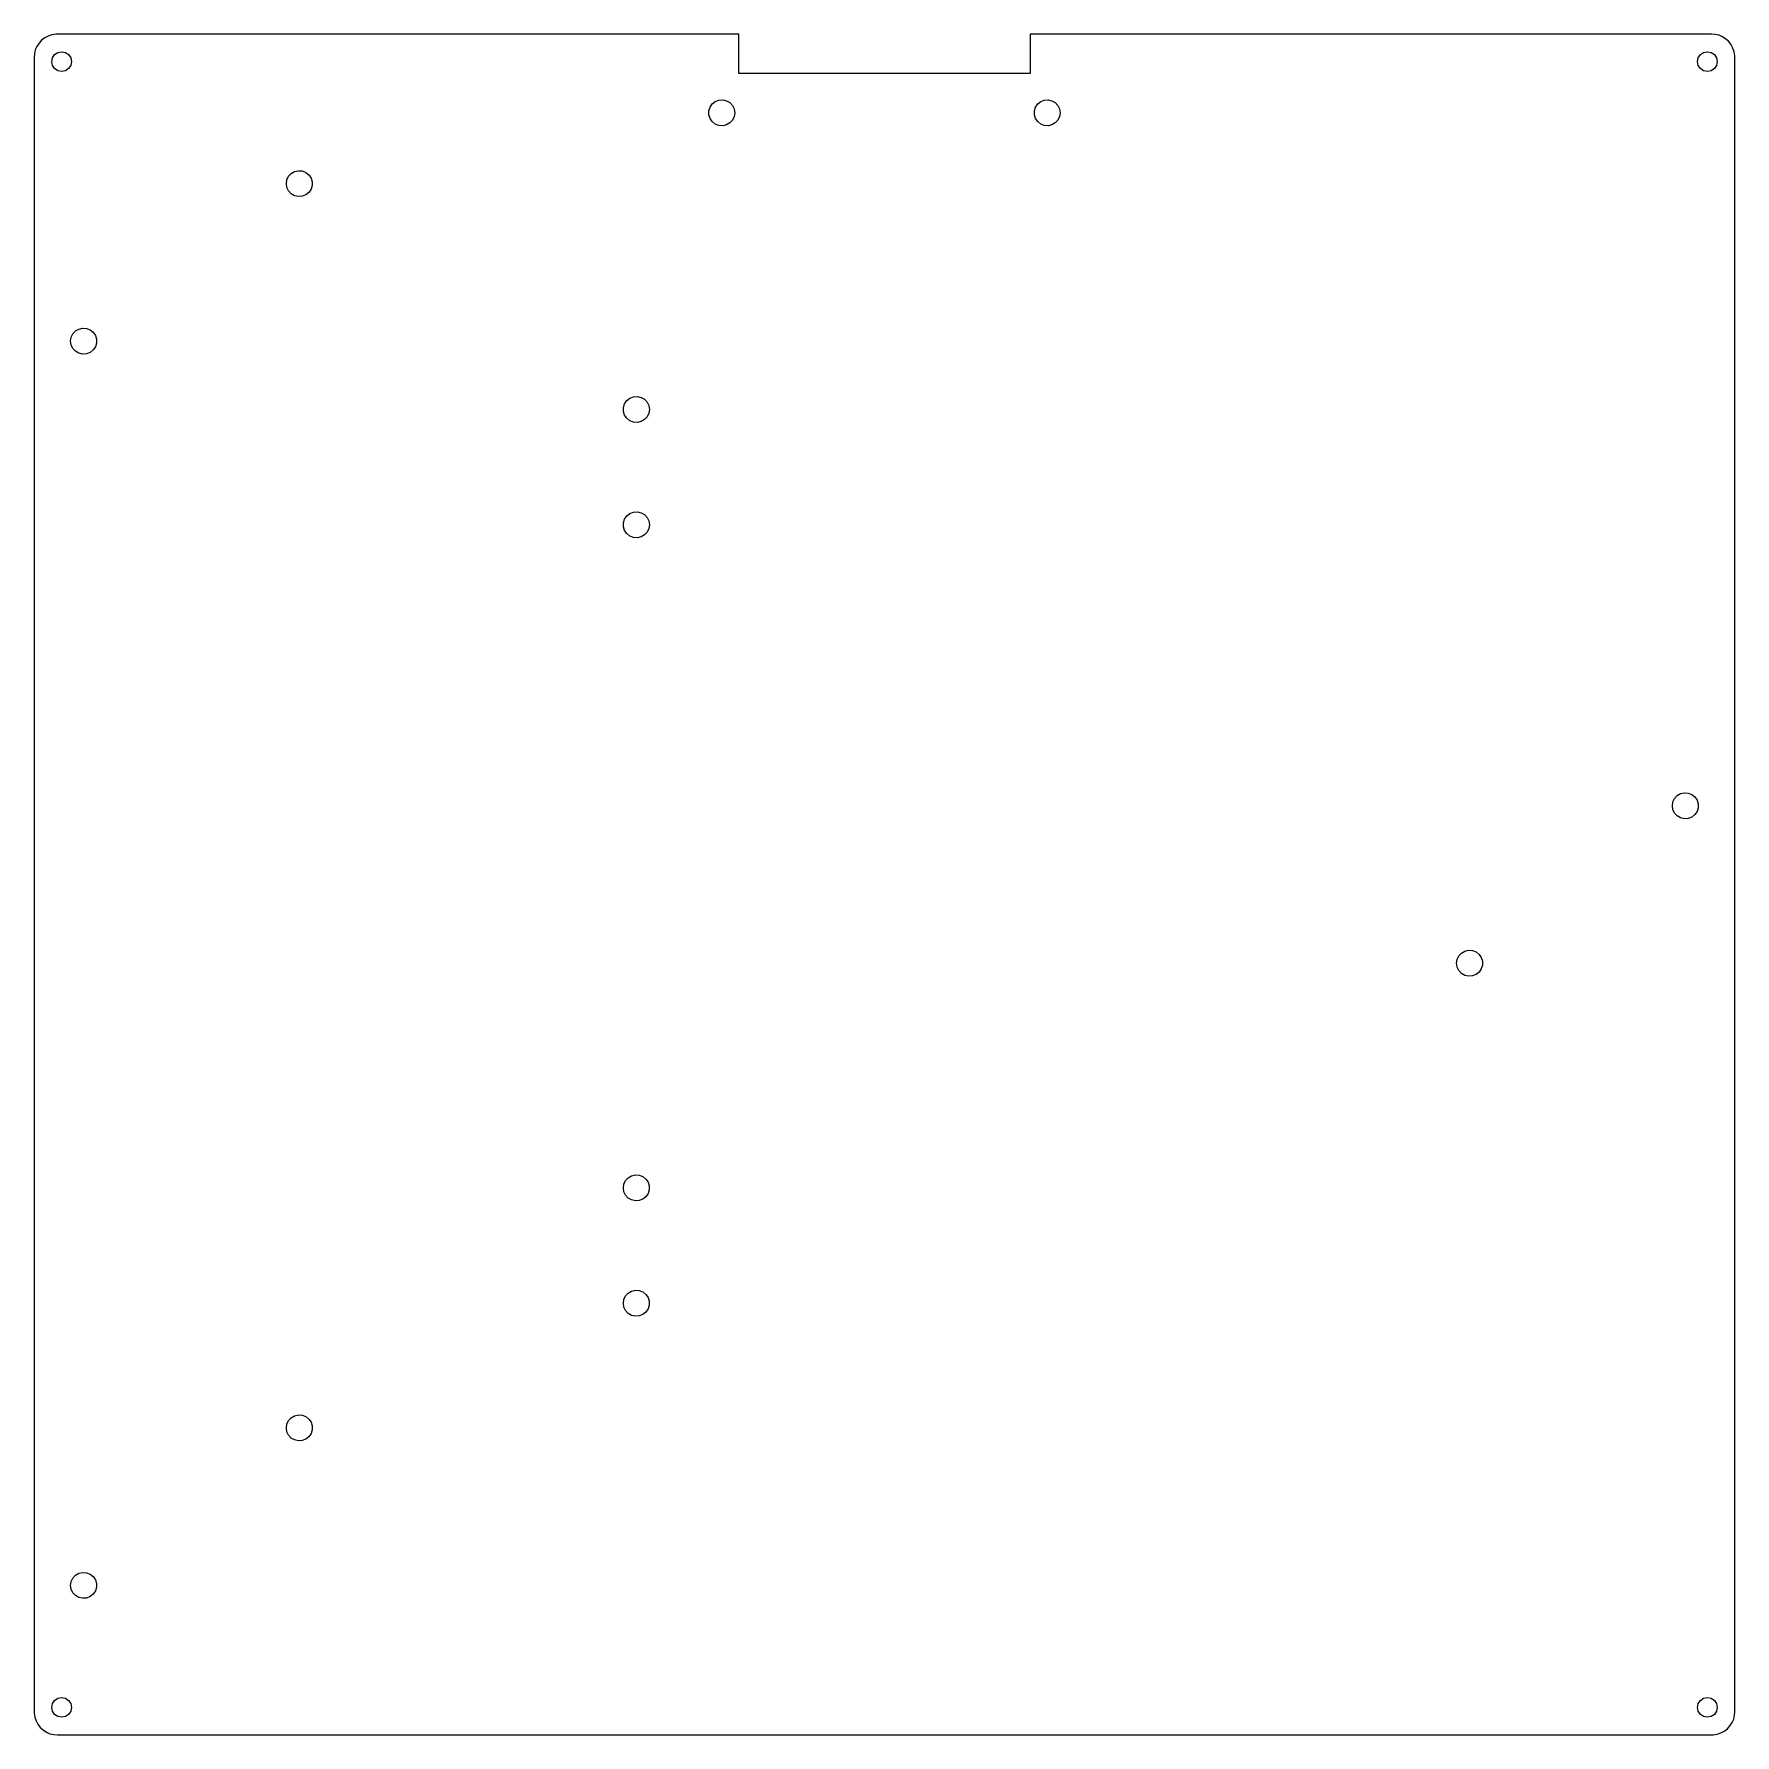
# Model space of a CAD drawing. Header units: metres. Extents: x -108 to 108, y -108 to 108.
import ezdxf

# ---------------------------------------------------------------- set-up
doc = ezdxf.new("R2010")
doc.units = ezdxf.units.M

msp = doc.modelspace()

# ---------------------------------------------------------------- linework, layer by layer
for p, q in [((105, 108), (18.51, 107.996)), ((105.494, 107.959), (105, 108)), ((-107.837, 105.974), (-107.959, 105.494)), ((-107.638, 106.428), (-107.837, 105.974)), ((-107.367, 106.843), (-107.638, 106.428)), ((-107.032, 107.207), (-107.367, 106.843)), ((-106.641, 107.511), (-107.032, 107.207)), ((-106.205, 107.747), (-106.641, 107.511)), ((-105.736, 107.908), (-106.205, 107.747)), ((-105.248, 107.99), (-105.736, 107.908)), ((-18.51, 107.994), (-105.248, 107.99)), ((-18.51, 103), (-18.51, 107.994)), ((18.51, 107.996), (18.51, 103)), ((105.974, 107.837), (105.494, 107.959)), ((106.428, 107.638), (105.974, 107.837)), ((106.843, 107.367), (106.428, 107.638)), ((107.207, 107.032), (106.843, 107.367)), ((107.511, 106.641), (107.207, 107.032)), ((107.747, 106.205), (107.511, 106.641)), ((107.908, 105.736), (107.747, 106.205)), ((-107.959, 105.494), (-108, 105)), ((-108, 105), (-107.99, -105.248)), ((-105.75, 104.5), (-105.655, 104.978)), ((-105.655, 104.022), (-105.75, 104.5)), ((-105.655, 104.978), (-105.384, 105.384)), ((-105.384, 103.616), (-105.655, 104.022)), ((-105.384, 105.384), (-104.978, 105.655)), ((-104.978, 105.655), (-104.5, 105.75)), ((-104.5, 105.75), (-104.022, 105.655)), ((-104.022, 105.655), (-103.616, 105.384)), ((-103.616, 105.384), (-103.345, 104.978)), ((-103.345, 104.022), (-103.616, 103.616)), ((-103.345, 104.978), (-103.25, 104.5)), ((-103.25, 104.5), (-103.345, 104.022)), ((103.25, 104.5), (103.345, 104.978)), ((103.345, 104.022), (103.25, 104.5)), ((103.345, 104.978), (103.616, 105.384)), ((103.616, 103.616), (103.345, 104.022)), ((103.616, 105.384), (104.022, 105.655)), ((104.022, 105.655), (104.5, 105.75)), ((104.5, 105.75), (104.978, 105.655)), ((104.978, 105.655), (105.384, 105.384)), ((105.384, 105.384), (105.655, 104.978)), ((105.655, 104.022), (105.384, 103.616)), ((105.655, 104.978), (105.75, 104.5)), ((105.75, 104.5), (105.655, 104.022)), ((107.99, 105.248), (107.908, 105.736)), ((108, -105), (107.99, 105.248)), ((-104.978, 103.345), (-105.384, 103.616)), ((-104.5, 103.25), (-104.978, 103.345)), ((-104.022, 103.345), (-104.5, 103.25)), ((-103.616, 103.616), (-104.022, 103.345)), ((18.51, 103), (-18.51, 103)), ((104.022, 103.345), (103.616, 103.616)), ((104.5, 103.25), (104.022, 103.345)), ((104.978, 103.345), (104.5, 103.25)), ((105.384, 103.616), (104.978, 103.345)), ((-21.8695, 99.1223), (-21.485, 99.4289)), ((-21.485, 99.4289), (-21.0272, 99.6086)), ((-21.0272, 99.6086), (-20.5367, 99.6454)), ((-20.5367, 99.6454), (-20.0572, 99.5359)), ((-20.0572, 99.5359), (-19.6312, 99.29)), ((19.4505, 99.1223), (19.835, 99.4289)), ((19.835, 99.4289), (20.2928, 99.6086)), ((20.2928, 99.6086), (20.7833, 99.6454)), ((20.7833, 99.6454), (21.2628, 99.5359)), ((21.2628, 99.5359), (21.6888, 99.29)), ((-22.2916, 98.2459), (-22.1466, 98.7159)), ((-22.2916, 97.7541), (-22.2916, 98.2459)), ((-22.1466, 97.2841), (-22.2916, 97.7541)), ((-22.1466, 98.7159), (-21.8695, 99.1223)), ((-21.8695, 96.8777), (-22.1466, 97.2841)), ((-19.6312, 99.29), (-19.2967, 98.9295)), ((-19.2967, 98.9295), (-19.0833, 98.4863)), ((-19.0833, 97.5137), (-19.2967, 97.0705)), ((-19.0833, 98.4863), (-19.01, 98)), ((-19.01, 98), (-19.0833, 97.5137)), ((19.0284, 98.2459), (19.1734, 98.7159)), ((19.0284, 97.7541), (19.0284, 98.2459)), ((19.1734, 97.2841), (19.0284, 97.7541)), ((19.1734, 98.7159), (19.4505, 99.1223)), ((19.4505, 96.8777), (19.1734, 97.2841)), ((21.6888, 99.29), (22.0233, 98.9295)), ((22.0233, 98.9295), (22.2367, 98.4863)), ((22.2367, 97.5137), (22.0233, 97.0705)), ((22.2367, 98.4863), (22.31, 98)), ((22.31, 98), (22.2367, 97.5137)), ((-21.485, 96.5711), (-21.8695, 96.8777)), ((-21.0272, 96.3914), (-21.485, 96.5711)), ((-20.5367, 96.3546), (-21.0272, 96.3914)), ((-20.0572, 96.4641), (-20.5367, 96.3546)), ((-19.6312, 96.71), (-20.0572, 96.4641)), ((-19.2967, 97.0705), (-19.6312, 96.71)), ((19.835, 96.5711), (19.4505, 96.8777)), ((20.2928, 96.3914), (19.835, 96.5711)), ((20.7833, 96.3546), (20.2928, 96.3914)), ((21.2628, 96.4641), (20.7833, 96.3546)), ((21.6888, 96.71), (21.2628, 96.4641)), ((22.0233, 97.0705), (21.6888, 96.71)), ((-75.95, 89), (-75.8767, 89.4863)), ((-75.8767, 88.5137), (-75.95, 89)), ((-75.8767, 89.4863), (-75.6633, 89.9295)), ((-75.6633, 89.9295), (-75.3288, 90.29)), ((-75.3288, 90.29), (-74.9028, 90.5359)), ((-74.9028, 90.5359), (-74.4233, 90.6454)), ((-74.4233, 90.6454), (-73.9328, 90.6086)), ((-73.9328, 90.6086), (-73.475, 90.4289)), ((-73.475, 90.4289), (-73.0905, 90.1223)), ((-73.0905, 90.1223), (-72.8134, 89.7159)), ((-72.8134, 89.7159), (-72.6684, 89.2459)), ((-72.6684, 88.7541), (-72.8134, 88.2841)), ((-72.6684, 89.2459), (-72.6684, 88.7541)), ((-75.6633, 88.0705), (-75.8767, 88.5137)), ((-75.3288, 87.71), (-75.6633, 88.0705)), ((-74.9028, 87.4641), (-75.3288, 87.71)), ((-74.4233, 87.3546), (-74.9028, 87.4641)), ((-73.9328, 87.3914), (-74.4233, 87.3546)), ((-73.475, 87.5711), (-73.9328, 87.3914)), ((-73.0905, 87.8777), (-73.475, 87.5711)), ((-72.8134, 88.2841), (-73.0905, 87.8777)), ((-103.35, 69), (-103.277, 69.4863)), ((-103.277, 69.4863), (-103.063, 69.9295)), ((-103.063, 69.9295), (-102.729, 70.29)), ((-102.729, 70.29), (-102.303, 70.5359)), ((-102.303, 70.5359), (-101.823, 70.6454)), ((-101.823, 70.6454), (-101.333, 70.6086)), ((-101.333, 70.6086), (-100.875, 70.4289)), ((-100.875, 70.4289), (-100.49, 70.1223)), ((-100.49, 70.1223), (-100.213, 69.7159)), ((-100.213, 69.7159), (-100.068, 69.2459)), ((-100.068, 69.2459), (-100.068, 68.7541)), ((-103.277, 68.5137), (-103.35, 69)), ((-103.063, 68.0705), (-103.277, 68.5137)), ((-102.729, 67.71), (-103.063, 68.0705)), ((-102.303, 67.4641), (-102.729, 67.71)), ((-101.823, 67.3546), (-102.303, 67.4641)), ((-101.333, 67.3914), (-101.823, 67.3546)), ((-100.875, 67.5711), (-101.333, 67.3914)), ((-100.49, 67.8777), (-100.875, 67.5711)), ((-100.213, 68.2841), (-100.49, 67.8777)), ((-100.068, 68.7541), (-100.213, 68.2841)), ((-33.1416, 60.5705), (-32.9966, 61.0405)), ((-33.1416, 60.0787), (-33.1416, 60.5705)), ((-32.9966, 61.0405), (-32.7195, 61.4469)), ((-32.7195, 61.4469), (-32.335, 61.7535)), ((-32.335, 61.7535), (-31.8772, 61.9332)), ((-31.8772, 61.9332), (-31.3867, 61.97)), ((-31.3867, 61.97), (-30.9072, 61.8605)), ((-30.9072, 61.8605), (-30.4812, 61.6146)), ((-30.4812, 61.6146), (-30.1467, 61.2541)), ((-30.1467, 61.2541), (-29.9333, 60.8109)), ((-29.9333, 60.8109), (-29.86, 60.3246)), ((-32.9966, 59.6087), (-33.1416, 60.0787)), ((-32.7195, 59.2023), (-32.9966, 59.6087)), ((-32.335, 58.8956), (-32.7195, 59.2023)), ((-31.8772, 58.716), (-32.335, 58.8956)), ((-31.3867, 58.6792), (-31.8772, 58.716)), ((-30.9072, 58.7886), (-31.3867, 58.6792)), ((-30.4812, 59.0346), (-30.9072, 58.7886)), ((-30.1467, 59.3951), (-30.4812, 59.0346)), ((-29.9333, 59.8382), (-30.1467, 59.3951)), ((-29.86, 60.3246), (-29.9333, 59.8382)), ((-33.1416, 45.9213), (-32.9966, 46.3913)), ((-33.1416, 45.4295), (-33.1416, 45.9213)), ((-32.9966, 44.9595), (-33.1416, 45.4295)), ((-32.9966, 46.3913), (-32.7195, 46.7977)), ((-32.7195, 46.7977), (-32.335, 47.1044)), ((-32.335, 47.1044), (-31.8772, 47.284)), ((-31.8772, 47.284), (-31.3867, 47.3208)), ((-31.3867, 47.3208), (-30.9072, 47.2114)), ((-30.9072, 47.2114), (-30.4812, 46.9654)), ((-30.4812, 46.9654), (-30.1467, 46.6049)), ((-30.1467, 46.6049), (-29.9333, 46.1618)), ((-29.9333, 46.1618), (-29.86, 45.6754)), ((-29.86, 45.6754), (-29.9333, 45.1891)), ((-32.7195, 44.5531), (-32.9966, 44.9595)), ((-32.335, 44.2465), (-32.7195, 44.5531)), ((-31.8772, 44.0668), (-32.335, 44.2465)), ((-31.3867, 44.03), (-31.8772, 44.0668)), ((-30.9072, 44.1395), (-31.3867, 44.03)), ((-30.4812, 44.3854), (-30.9072, 44.1395)), ((-30.1467, 44.7459), (-30.4812, 44.3854)), ((-29.9333, 45.1891), (-30.1467, 44.7459)), ((100.123, 10.4863), (100.337, 10.9295)), ((100.337, 10.9295), (100.671, 11.29)), ((100.671, 11.29), (101.097, 11.5359)), ((101.097, 11.5359), (101.577, 11.6454)), ((101.577, 11.6454), (102.067, 11.6086)), ((102.067, 11.6086), (102.525, 11.4289)), ((102.525, 11.4289), (102.91, 11.1223)), ((102.91, 11.1223), (103.187, 10.7159)), ((100.05, 10), (100.123, 10.4863)), ((100.123, 9.51365), (100.05, 10)), ((100.337, 9.07052), (100.123, 9.51365)), ((100.671, 8.70998), (100.337, 9.07052)), ((101.097, 8.46406), (100.671, 8.70998)), ((102.91, 8.87771), (102.525, 8.57106)), ((103.187, 9.28409), (102.91, 8.87771)), ((103.187, 10.7159), (103.332, 10.2459)), ((103.332, 9.75408), (103.187, 9.28409)), ((103.332, 10.2459), (103.332, 9.75408)), ((101.577, 8.35461), (101.097, 8.46406)), ((102.067, 8.39137), (101.577, 8.35461)), ((102.525, 8.57106), (102.067, 8.39137)), ((73.2712, -8.70998), (73.6972, -8.46406)), ((73.6972, -8.46406), (74.1767, -8.35461)), ((74.1767, -8.35461), (74.6672, -8.39137)), ((74.6672, -8.39137), (75.125, -8.57106)), ((75.125, -8.57106), (75.5095, -8.87771)), ((72.65, -10), (72.7233, -9.51365)), ((72.7233, -10.4863), (72.65, -10)), ((72.7233, -9.51365), (72.9367, -9.07052)), ((72.9367, -10.9295), (72.7233, -10.4863)), ((72.9367, -9.07052), (73.2712, -8.70998)), ((75.5095, -8.87771), (75.7866, -9.28409)), ((75.7866, -10.7159), (75.5095, -11.1223)), ((75.7866, -9.28409), (75.9316, -9.75408)), ((75.9316, -10.2459), (75.7866, -10.7159)), ((75.9316, -9.75408), (75.9316, -10.2459)), ((73.2712, -11.29), (72.9367, -10.9295)), ((73.6972, -11.5359), (73.2712, -11.29)), ((74.1767, -11.6454), (73.6972, -11.5359)), ((74.6672, -11.6086), (74.1767, -11.6454)), ((75.125, -11.4289), (74.6672, -11.6086)), ((75.5095, -11.1223), (75.125, -11.4289)), ((-33.16, -38.5254), (-33.0867, -38.0391)), ((-33.0867, -39.0118), (-33.16, -38.5254)), ((-33.0867, -38.0391), (-32.8733, -37.5959)), ((-32.8733, -37.5959), (-32.5388, -37.2354)), ((-32.5388, -37.2354), (-32.1128, -36.9895)), ((-32.1128, -36.9895), (-31.6333, -36.88)), ((-31.6333, -36.88), (-31.1428, -36.9168)), ((-31.1428, -36.9168), (-30.685, -37.0965)), ((-30.685, -37.0965), (-30.3005, -37.4031)), ((-30.3005, -37.4031), (-30.0234, -37.8095)), ((-30.0234, -37.8095), (-29.8784, -38.2795)), ((-29.8784, -38.7713), (-30.0234, -39.2413)), ((-29.8784, -38.2795), (-29.8784, -38.7713)), ((-32.8733, -39.4549), (-33.0867, -39.0118)), ((-32.5388, -39.8154), (-32.8733, -39.4549)), ((-32.1128, -40.0614), (-32.5388, -39.8154)), ((-31.6333, -40.1708), (-32.1128, -40.0614)), ((-31.1428, -40.134), (-31.6333, -40.1708)), ((-30.685, -39.9544), (-31.1428, -40.134)), ((-30.3005, -39.6477), (-30.685, -39.9544)), ((-30.0234, -39.2413), (-30.3005, -39.6477)), ((-32.5388, -51.8846), (-32.1128, -51.6386)), ((-32.1128, -51.6386), (-31.6333, -51.5292)), ((-31.6333, -51.5292), (-31.1428, -51.566)), ((-31.1428, -51.566), (-30.685, -51.7456)), ((-30.685, -51.7456), (-30.3005, -52.0523)), ((-33.16, -53.1746), (-33.0867, -52.6882)), ((-33.0867, -53.6609), (-33.16, -53.1746)), ((-33.0867, -52.6882), (-32.8733, -52.2451)), ((-32.8733, -54.1041), (-33.0867, -53.6609)), ((-32.8733, -52.2451), (-32.5388, -51.8846)), ((-30.3005, -52.0523), (-30.0234, -52.4587)), ((-30.0234, -53.8905), (-30.3005, -54.2969)), ((-30.0234, -52.4587), (-29.8784, -52.9287)), ((-29.8784, -53.4205), (-30.0234, -53.8905)), ((-29.8784, -52.9287), (-29.8784, -53.4205)), ((-32.5388, -54.4646), (-32.8733, -54.1041)), ((-32.1128, -54.7105), (-32.5388, -54.4646)), ((-31.6333, -54.82), (-32.1128, -54.7105)), ((-31.1428, -54.7832), (-31.6333, -54.82)), ((-30.685, -54.6035), (-31.1428, -54.7832)), ((-30.3005, -54.2969), (-30.685, -54.6035)), ((-75.95, -69), (-75.8767, -68.5137)), ((-75.8767, -69.4863), (-75.95, -69)), ((-75.8767, -68.5137), (-75.6633, -68.0705)), ((-75.6633, -68.0705), (-75.3288, -67.71)), ((-75.3288, -67.71), (-74.9028, -67.4641)), ((-74.9028, -67.4641), (-74.4233, -67.3546)), ((-74.4233, -67.3546), (-73.9328, -67.3914)), ((-73.9328, -67.3914), (-73.475, -67.5711)), ((-73.475, -67.5711), (-73.0905, -67.8777)), ((-73.0905, -67.8777), (-72.8134, -68.2841)), ((-72.8134, -68.2841), (-72.6684, -68.7541)), ((-72.6684, -68.7541), (-72.6684, -69.2459)), ((-75.6633, -69.9295), (-75.8767, -69.4863)), ((-75.3288, -70.29), (-75.6633, -69.9295)), ((-74.9028, -70.5359), (-75.3288, -70.29)), ((-74.4233, -70.6454), (-74.9028, -70.5359)), ((-73.9328, -70.6086), (-74.4233, -70.6454)), ((-73.475, -70.4289), (-73.9328, -70.6086)), ((-73.0905, -70.1223), (-73.475, -70.4289)), ((-72.8134, -69.7159), (-73.0905, -70.1223)), ((-72.6684, -69.2459), (-72.8134, -69.7159)), ((-103.35, -89), (-103.277, -88.5137)), ((-103.277, -88.5137), (-103.063, -88.0705)), ((-103.063, -88.0705), (-102.729, -87.71)), ((-102.729, -87.71), (-102.303, -87.4641)), ((-102.303, -87.4641), (-101.823, -87.3546)), ((-101.823, -87.3546), (-101.333, -87.3914)), ((-101.333, -87.3914), (-100.875, -87.5711)), ((-100.875, -87.5711), (-100.49, -87.8777)), ((-100.49, -87.8777), (-100.213, -88.2841)), ((-100.213, -88.2841), (-100.068, -88.7541)), ((-103.277, -89.4863), (-103.35, -89)), ((-103.063, -89.9295), (-103.277, -89.4863)), ((-102.729, -90.29), (-103.063, -89.9295)), ((-102.303, -90.5359), (-102.729, -90.29)), ((-101.823, -90.6454), (-102.303, -90.5359)), ((-101.333, -90.6086), (-101.823, -90.6454)), ((-100.875, -90.4289), (-101.333, -90.6086)), ((-100.49, -90.1223), (-100.875, -90.4289)), ((-100.213, -89.7159), (-100.49, -90.1223)), ((-100.068, -89.2459), (-100.213, -89.7159)), ((-100.068, -88.7541), (-100.068, -89.2459)), ((-105.655, -104.022), (-105.384, -103.616)), ((-105.384, -103.616), (-104.978, -103.345)), ((-104.978, -103.345), (-104.5, -103.25)), ((-104.5, -103.25), (-104.022, -103.345)), ((-104.022, -103.345), (-103.616, -103.616)), ((-103.616, -103.616), (-103.345, -104.022)), ((103.345, -104.022), (103.616, -103.616)), ((103.616, -103.616), (104.022, -103.345)), ((104.022, -103.345), (104.5, -103.25)), ((104.5, -103.25), (104.978, -103.345)), ((104.978, -103.345), (105.384, -103.616)), ((105.384, -103.616), (105.655, -104.022)), ((-107.99, -105.248), (-107.908, -105.736)), ((-107.908, -105.736), (-107.747, -106.205)), ((-105.75, -104.5), (-105.655, -104.022)), ((-105.655, -104.978), (-105.75, -104.5)), ((-105.384, -105.384), (-105.655, -104.978)), ((-104.978, -105.655), (-105.384, -105.384)), ((-104.5, -105.75), (-104.978, -105.655)), ((-104.022, -105.655), (-104.5, -105.75)), ((-103.616, -105.384), (-104.022, -105.655)), ((-103.345, -104.978), (-103.616, -105.384)), ((-103.345, -104.022), (-103.25, -104.5)), ((-103.25, -104.5), (-103.345, -104.978)), ((103.25, -104.5), (103.345, -104.022)), ((103.345, -104.978), (103.25, -104.5)), ((103.616, -105.384), (103.345, -104.978)), ((104.022, -105.655), (103.616, -105.384)), ((104.5, -105.75), (104.022, -105.655)), ((104.978, -105.655), (104.5, -105.75)), ((105.384, -105.384), (104.978, -105.655)), ((105.655, -104.978), (105.384, -105.384)), ((105.655, -104.022), (105.75, -104.5)), ((105.75, -104.5), (105.655, -104.978)), ((107.837, -105.974), (107.959, -105.494)), ((107.959, -105.494), (108, -105)), ((-107.747, -106.205), (-107.511, -106.641)), ((-107.511, -106.641), (-107.207, -107.032)), ((-107.207, -107.032), (-106.843, -107.367)), ((-106.843, -107.367), (-106.428, -107.638)), ((-106.428, -107.638), (-105.974, -107.837)), ((-105.974, -107.837), (-105.494, -107.959)), ((-105.494, -107.959), (-105, -108)), ((-105, -108), (105.248, -107.99)), ((105.248, -107.99), (105.736, -107.908)), ((105.736, -107.908), (106.205, -107.747)), ((106.205, -107.747), (106.641, -107.511)), ((106.641, -107.511), (107.032, -107.207)), ((107.032, -107.207), (107.367, -106.843)), ((107.367, -106.843), (107.638, -106.428)), ((107.638, -106.428), (107.837, -105.974))]:
    msp.add_line(p, q)

doc.saveas('drawing.dxf')
